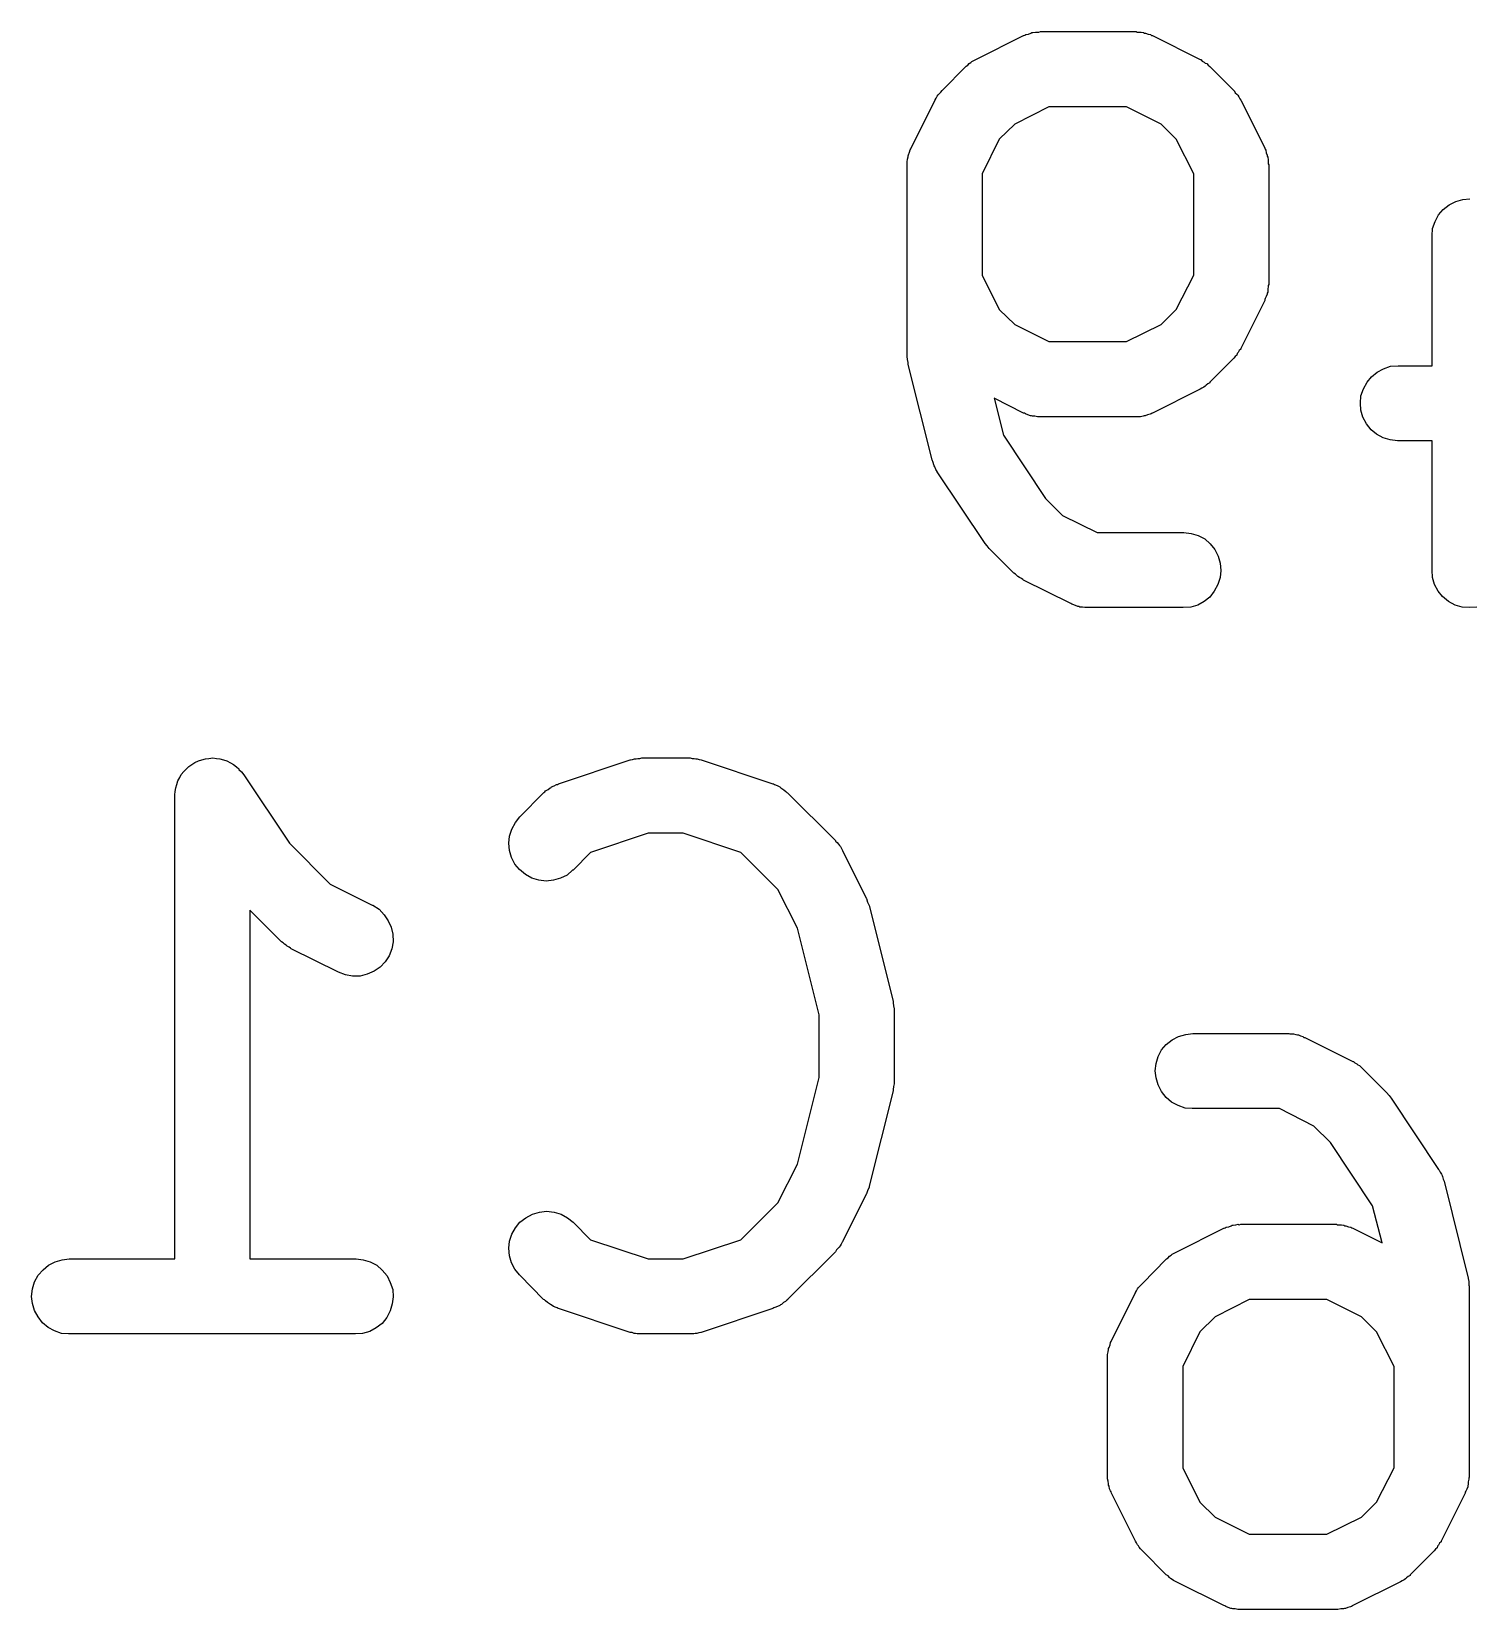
# Model space of a CAD drawing. Extents: x 112.9 to 160.3, y -137 to -94.4.
# Drawn here: x 136.965 to 139.836, y -105.577 to -102.427 of the extents above; entities that cross this region are included whole.
import ezdxf

# ---------------------------------------------------------------- set-up
doc = ezdxf.new("R2010")
doc.units = 0
doc.layers.add('BLACK', color=7, linetype='CONTINUOUS')

msp = doc.modelspace()

# ---------------------------------------------------------------- linework, layer by layer
at = {"layer": 'BLACK', "linetype": 'CONTINUOUS'}
for p, q in [((138.85, -102.483), (138.945, -102.435)), ((138.945, -102.435), (138.946, -102.435)), ((138.946, -102.435), (138.948, -102.434)), ((138.948, -102.434), (138.95, -102.433)), ((138.95, -102.433), (138.955, -102.432)), ((138.955, -102.432), (138.96, -102.43)), ((138.96, -102.43), (138.962, -102.429)), ((138.962, -102.429), (138.964, -102.429)), ((138.964, -102.429), (138.969, -102.428)), ((138.969, -102.428), (138.974, -102.428)), ((138.974, -102.428), (138.976, -102.428)), ((138.976, -102.428), (138.979, -102.427)), ((138.979, -102.427), (139.169, -102.427)), ((139.169, -102.427), (139.17, -102.427)), ((139.17, -102.427), (139.172, -102.428)), ((139.172, -102.428), (139.174, -102.428)), ((139.174, -102.428), (139.18, -102.428)), ((139.18, -102.428), (139.185, -102.429)), ((139.185, -102.429), (139.187, -102.43)), ((139.187, -102.43), (139.189, -102.43)), ((139.189, -102.43), (139.194, -102.432)), ((139.194, -102.432), (139.199, -102.433)), ((139.199, -102.433), (139.201, -102.435)), ((139.201, -102.435), (139.203, -102.435)), ((139.203, -102.435), (139.298, -102.483)), ((138.783, -102.545), (138.83, -102.497)), ((138.83, -102.497), (138.831, -102.496)), ((138.831, -102.496), (138.834, -102.494)), ((138.834, -102.494), (138.837, -102.491)), ((138.837, -102.491), (138.84, -102.489)), ((138.84, -102.489), (138.842, -102.487)), ((138.842, -102.487), (138.846, -102.485)), ((138.846, -102.485), (138.85, -102.483)), ((139.298, -102.483), (139.299, -102.483)), ((139.299, -102.483), (139.302, -102.486)), ((139.302, -102.486), (139.306, -102.488)), ((139.306, -102.488), (139.308, -102.49)), ((139.308, -102.49), (139.311, -102.491)), ((139.311, -102.491), (139.314, -102.494)), ((139.314, -102.494), (139.317, -102.497)), ((139.317, -102.497), (139.365, -102.545)), ((138.769, -102.563), (138.771, -102.56)), ((138.769, -102.564), (138.769, -102.563)), ((138.771, -102.56), (138.773, -102.556)), ((138.773, -102.556), (138.775, -102.553)), ((138.775, -102.553), (138.777, -102.551)), ((138.777, -102.551), (138.78, -102.548)), ((138.78, -102.548), (138.783, -102.545)), ((139.365, -102.545), (139.366, -102.545)), ((139.366, -102.545), (139.368, -102.549)), ((139.368, -102.549), (139.371, -102.552)), ((139.371, -102.552), (139.373, -102.554)), ((139.373, -102.554), (139.375, -102.557)), ((139.375, -102.557), (139.377, -102.561)), ((139.377, -102.561), (139.379, -102.564)), ((138.721, -102.659), (138.769, -102.564)), ((138.996, -102.577), (138.928, -102.612)), ((139.151, -102.577), (138.996, -102.577)), ((139.22, -102.612), (139.151, -102.577)), ((139.379, -102.564), (139.427, -102.659)), ((138.928, -102.612), (138.897, -102.642)), ((139.25, -102.642), (139.22, -102.612)), ((138.897, -102.642), (138.863, -102.711)), ((139.285, -102.711), (139.25, -102.642)), ((138.713, -102.687), (138.714, -102.682)), ((138.713, -102.69), (138.713, -102.687)), ((138.714, -102.682), (138.715, -102.677)), ((138.715, -102.675), (138.716, -102.673)), ((138.715, -102.677), (138.715, -102.675)), ((138.716, -102.673), (138.718, -102.668)), ((138.718, -102.668), (138.719, -102.663)), ((138.719, -102.663), (138.72, -102.661)), ((138.72, -102.661), (138.721, -102.659)), ((139.427, -102.659), (139.427, -102.66)), ((139.427, -102.66), (139.428, -102.662)), ((139.428, -102.662), (139.429, -102.664)), ((139.429, -102.664), (139.43, -102.669)), ((139.43, -102.669), (139.432, -102.674)), ((139.432, -102.674), (139.432, -102.676)), ((139.432, -102.676), (139.433, -102.678)), ((139.433, -102.678), (139.434, -102.683)), ((139.434, -102.683), (139.434, -102.688)), ((139.434, -102.688), (139.434, -102.691)), ((138.713, -102.692), (138.713, -102.69)), ((138.713, -102.693), (138.713, -102.692)), ((138.713, -103.074), (138.713, -102.693)), ((138.863, -102.711), (138.863, -102.913)), ((139.285, -102.913), (139.285, -102.711)), ((139.434, -102.691), (139.435, -102.693)), ((139.435, -102.693), (139.435, -102.931)), ((139.774, -102.793), (139.783, -102.782)), ((139.783, -102.782), (139.795, -102.773)), ((139.795, -102.773), (139.808, -102.766)), ((139.808, -102.766), (139.822, -102.762)), ((139.822, -102.762), (139.836, -102.761)), ((139.762, -102.82), (139.767, -102.806)), ((139.767, -102.806), (139.774, -102.793)), ((139.761, -102.835), (139.762, -102.82)), ((139.761, -102.836), (139.761, -102.835)), ((139.761, -103.094), (139.761, -102.836)), ((138.863, -102.913), (138.897, -102.982)), ((139.25, -102.982), (139.285, -102.913)), ((139.434, -102.936), (139.433, -102.941)), ((139.433, -102.941), (139.433, -102.947)), ((139.435, -102.932), (139.434, -102.934)), ((139.434, -102.934), (139.434, -102.936)), ((139.435, -102.931), (139.435, -102.932)), ((139.427, -102.964), (139.379, -103.06)), ((139.428, -102.96), (139.427, -102.962)), ((139.427, -102.962), (139.427, -102.964)), ((139.43, -102.956), (139.428, -102.96)), ((139.432, -102.951), (139.43, -102.956)), ((139.433, -102.947), (139.432, -102.949)), ((139.432, -102.949), (139.432, -102.951)), ((138.897, -102.982), (138.928, -103.012)), ((139.22, -103.012), (139.25, -102.982)), ((138.928, -103.012), (138.996, -103.046)), ((139.151, -103.046), (139.22, -103.012)), ((138.996, -103.046), (139.151, -103.046)), ((139.376, -103.064), (139.374, -103.068)), ((139.379, -103.061), (139.376, -103.064)), ((139.379, -103.06), (139.379, -103.061)), ((138.713, -103.075), (138.713, -103.074)), ((138.713, -103.076), (138.713, -103.075)), ((138.714, -103.082), (138.713, -103.076)), ((138.715, -103.088), (138.714, -103.082)), ((138.715, -103.09), (138.715, -103.088)), ((138.715, -103.091), (138.715, -103.09)), ((138.715, -103.092), (138.715, -103.091)), ((138.763, -103.282), (138.715, -103.092)), ((139.365, -103.079), (139.317, -103.127)), ((139.368, -103.076), (139.365, -103.079)), ((139.371, -103.073), (139.368, -103.076)), ((139.372, -103.07), (139.371, -103.073)), ((139.374, -103.068), (139.372, -103.07)), ((139.664, -103.1), (139.678, -103.095)), ((139.678, -103.095), (139.693, -103.094)), ((139.693, -103.094), (139.761, -103.094)), ((139.313, -103.13), (139.31, -103.133)), ((139.317, -103.128), (139.313, -103.13)), ((139.317, -103.127), (139.317, -103.128)), ((139.624, -103.14), (139.631, -103.127)), ((139.631, -103.127), (139.64, -103.116)), ((139.64, -103.116), (139.651, -103.107)), ((139.651, -103.107), (139.664, -103.1)), ((138.945, -103.189), (138.887, -103.159)), ((138.887, -103.159), (138.905, -103.233)), ((139.298, -103.141), (139.203, -103.189)), ((139.301, -103.139), (139.298, -103.141)), ((139.305, -103.137), (139.301, -103.139)), ((139.308, -103.135), (139.305, -103.137)), ((139.31, -103.133), (139.308, -103.135)), ((139.618, -103.169), (139.619, -103.154)), ((139.619, -103.154), (139.624, -103.14)), ((138.947, -103.189), (138.945, -103.189)), ((138.949, -103.19), (138.947, -103.189)), ((138.954, -103.192), (138.949, -103.19)), ((138.959, -103.194), (138.954, -103.192)), ((139.193, -103.192), (139.188, -103.194)), ((139.198, -103.191), (139.193, -103.192)), ((139.2, -103.19), (139.198, -103.191)), ((139.202, -103.189), (139.2, -103.19)), ((139.203, -103.189), (139.202, -103.189)), ((139.619, -103.183), (139.618, -103.169)), ((139.623, -103.197), (139.619, -103.183)), ((138.961, -103.194), (138.959, -103.194)), ((138.963, -103.195), (138.961, -103.194)), ((138.968, -103.195), (138.963, -103.195)), ((138.973, -103.196), (138.968, -103.195)), ((138.975, -103.196), (138.973, -103.196)), ((138.978, -103.196), (138.975, -103.196)), ((138.979, -103.196), (138.978, -103.196)), ((139.169, -103.196), (138.979, -103.196)), ((139.171, -103.196), (139.169, -103.196)), ((139.173, -103.196), (139.171, -103.196)), ((139.179, -103.196), (139.173, -103.196)), ((139.184, -103.195), (139.179, -103.196)), ((139.186, -103.194), (139.184, -103.195)), ((139.188, -103.194), (139.186, -103.194)), ((139.63, -103.21), (139.623, -103.197)), ((139.639, -103.222), (139.63, -103.21)), ((139.65, -103.231), (139.639, -103.222)), ((138.905, -103.233), (138.989, -103.359)), ((139.663, -103.238), (139.65, -103.231)), ((139.677, -103.242), (139.663, -103.238)), ((139.692, -103.244), (139.677, -103.242)), ((139.693, -103.244), (139.692, -103.244)), ((139.761, -103.244), (139.693, -103.244)), ((139.761, -103.502), (139.761, -103.244)), ((138.765, -103.287), (138.763, -103.282)), ((138.766, -103.292), (138.765, -103.287)), ((138.767, -103.294), (138.766, -103.292)), ((138.768, -103.296), (138.767, -103.294)), ((138.77, -103.301), (138.768, -103.296)), ((138.773, -103.305), (138.77, -103.301)), ((138.773, -103.306), (138.773, -103.305)), ((138.869, -103.449), (138.773, -103.306)), ((138.989, -103.359), (139.023, -103.393)), ((139.023, -103.393), (139.092, -103.427)), ((139.092, -103.427), (139.264, -103.427)), ((139.264, -103.427), (139.265, -103.427)), ((139.265, -103.427), (139.28, -103.429)), ((139.28, -103.429), (139.294, -103.433)), ((139.294, -103.433), (139.307, -103.44)), ((139.307, -103.44), (139.318, -103.45)), ((138.873, -103.454), (138.869, -103.449)), ((138.877, -103.459), (138.873, -103.454)), ((138.878, -103.46), (138.877, -103.459)), ((138.926, -103.508), (138.878, -103.46)), ((138.878, -103.46), (138.878, -103.46)), ((138.878, -103.46), (138.878, -103.46)), ((138.878, -103.46), (138.878, -103.46)), ((139.318, -103.45), (139.327, -103.461)), ((139.327, -103.461), (139.334, -103.474)), ((139.334, -103.474), (139.338, -103.488)), ((138.929, -103.51), (138.926, -103.508)), ((139.338, -103.488), (139.339, -103.503)), ((139.339, -103.503), (139.338, -103.517)), ((139.762, -103.517), (139.761, -103.502)), ((138.932, -103.513), (138.929, -103.51)), ((138.934, -103.515), (138.932, -103.513)), ((138.937, -103.517), (138.934, -103.515)), ((138.941, -103.519), (138.937, -103.517)), ((138.944, -103.521), (138.941, -103.519)), ((138.945, -103.522), (138.944, -103.521)), ((139.04, -103.569), (138.945, -103.522)), ((139.333, -103.531), (139.326, -103.544)), ((139.338, -103.517), (139.333, -103.531)), ((139.766, -103.531), (139.762, -103.517)), ((139.773, -103.544), (139.766, -103.531)), ((139.042, -103.57), (139.04, -103.569)), ((139.044, -103.571), (139.042, -103.57)), ((139.049, -103.573), (139.044, -103.571)), ((139.306, -103.565), (139.293, -103.572)), ((139.317, -103.556), (139.306, -103.565)), ((139.326, -103.544), (139.317, -103.556)), ((139.782, -103.555), (139.773, -103.544)), ((139.794, -103.565), (139.782, -103.555)), ((139.807, -103.572), (139.794, -103.565)), ((139.054, -103.575), (139.049, -103.573)), ((139.056, -103.575), (139.054, -103.575)), ((139.058, -103.576), (139.056, -103.575)), ((139.063, -103.576), (139.058, -103.576)), ((139.068, -103.577), (139.063, -103.576)), ((139.071, -103.577), (139.068, -103.577)), ((139.073, -103.577), (139.071, -103.577)), ((139.074, -103.577), (139.073, -103.577)), ((139.264, -103.577), (139.074, -103.577)), ((139.279, -103.576), (139.264, -103.577)), ((139.293, -103.572), (139.279, -103.576)), ((139.821, -103.576), (139.807, -103.572)), ((139.835, -103.577), (139.821, -103.576)), ((139.85, -103.576), (139.835, -103.577)), ((137.285, -103.89), (137.291, -103.886)), ((137.291, -103.886), (137.298, -103.883)), ((137.298, -103.883), (137.305, -103.881)), ((137.298, -103.883), (137.298, -103.883)), ((137.298, -103.883), (137.298, -103.883)), ((137.305, -103.881), (137.312, -103.879)), ((137.312, -103.879), (137.319, -103.878)), ((137.312, -103.879), (137.312, -103.879)), ((137.312, -103.879), (137.312, -103.879)), ((137.319, -103.878), (137.327, -103.877)), ((137.327, -103.877), (137.327, -103.877)), ((137.327, -103.877), (137.334, -103.878)), ((137.327, -103.877), (137.327, -103.877)), ((137.334, -103.878), (137.341, -103.879)), ((137.341, -103.879), (137.341, -103.879)), ((137.341, -103.879), (137.341, -103.879)), ((137.341, -103.879), (137.348, -103.881)), ((137.348, -103.881), (137.355, -103.883)), ((137.355, -103.883), (137.355, -103.883)), ((137.355, -103.883), (137.355, -103.883)), ((137.355, -103.883), (137.362, -103.887)), ((138.017, -103.929), (138.16, -103.881)), ((138.16, -103.881), (138.161, -103.881)), ((138.161, -103.881), (138.165, -103.88)), ((138.165, -103.88), (138.169, -103.879)), ((138.169, -103.879), (138.172, -103.879)), ((138.172, -103.879), (138.175, -103.878)), ((138.175, -103.878), (138.179, -103.878)), ((138.179, -103.878), (138.183, -103.877)), ((138.183, -103.877), (138.279, -103.877)), ((138.279, -103.877), (138.28, -103.877)), ((138.28, -103.877), (138.284, -103.878)), ((138.284, -103.878), (138.288, -103.878)), ((138.288, -103.878), (138.291, -103.879)), ((138.291, -103.879), (138.294, -103.879)), ((138.294, -103.879), (138.298, -103.88)), ((138.298, -103.88), (138.302, -103.881)), ((138.302, -103.881), (138.445, -103.929)), ((137.257, -103.923), (137.261, -103.916)), ((137.261, -103.916), (137.264, -103.91)), ((137.264, -103.91), (137.269, -103.904)), ((137.264, -103.91), (137.264, -103.91)), ((137.264, -103.91), (137.264, -103.91)), ((137.269, -103.904), (137.274, -103.899)), ((137.274, -103.899), (137.279, -103.894)), ((137.274, -103.899), (137.274, -103.899)), ((137.274, -103.899), (137.274, -103.899)), ((137.279, -103.894), (137.285, -103.89)), ((137.285, -103.89), (137.285, -103.89)), ((137.285, -103.89), (137.285, -103.89)), ((137.362, -103.887), (137.368, -103.89)), ((137.368, -103.89), (137.368, -103.89)), ((137.368, -103.89), (137.368, -103.89)), ((137.368, -103.89), (137.374, -103.895)), ((137.374, -103.895), (137.379, -103.899)), ((137.379, -103.899), (137.379, -103.899)), ((137.379, -103.899), (137.379, -103.9)), ((137.379, -103.9), (137.384, -103.905)), ((137.384, -103.905), (137.389, -103.911)), ((137.389, -103.911), (137.48, -104.047)), ((137.251, -103.951), (137.252, -103.944)), ((137.252, -103.944), (137.253, -103.937)), ((137.253, -103.937), (137.255, -103.93)), ((137.253, -103.937), (137.253, -103.937)), ((137.253, -103.937), (137.253, -103.937)), ((137.255, -103.93), (137.257, -103.923)), ((137.257, -103.923), (137.257, -103.923)), ((137.257, -103.923), (137.257, -103.923)), ((137.94, -103.995), (137.987, -103.947)), ((137.987, -103.947), (137.988, -103.946)), ((137.988, -103.946), (137.99, -103.945)), ((137.99, -103.945), (137.991, -103.943)), ((137.991, -103.943), (137.996, -103.94)), ((137.996, -103.94), (138, -103.937)), ((138, -103.937), (138.002, -103.936)), ((138.002, -103.936), (138.003, -103.935)), ((138.003, -103.935), (138.008, -103.933)), ((138.008, -103.933), (138.013, -103.93)), ((138.013, -103.93), (138.015, -103.93)), ((138.015, -103.93), (138.017, -103.929)), ((138.445, -103.929), (138.446, -103.929)), ((138.446, -103.929), (138.448, -103.93)), ((138.448, -103.93), (138.45, -103.931)), ((138.45, -103.931), (138.455, -103.933)), ((138.455, -103.933), (138.459, -103.935)), ((138.459, -103.935), (138.461, -103.937)), ((138.461, -103.937), (138.463, -103.938)), ((138.463, -103.938), (138.467, -103.941)), ((138.467, -103.941), (138.471, -103.944)), ((138.471, -103.944), (138.473, -103.946)), ((138.473, -103.946), (138.474, -103.947)), ((138.474, -103.947), (138.57, -104.042)), ((137.251, -103.952), (137.251, -103.951)), ((137.251, -103.951), (137.251, -103.951)), ((137.251, -103.951), (137.251, -103.951)), ((137.251, -103.951), (137.251, -103.951)), ((137.251, -104.877), (137.251, -103.952)), ((137.924, -104.019), (137.931, -104.006)), ((137.931, -104.006), (137.94, -103.995)), ((137.918, -104.047), (137.919, -104.033)), ((137.919, -104.033), (137.924, -104.019)), ((138.196, -104.027), (138.081, -104.066)), ((138.266, -104.027), (138.196, -104.027)), ((138.381, -104.066), (138.266, -104.027)), ((138.57, -104.042), (138.57, -104.043)), ((138.57, -104.043), (138.573, -104.046)), ((137.48, -104.047), (137.561, -104.129)), ((137.919, -104.062), (137.918, -104.047)), ((137.923, -104.076), (137.919, -104.062)), ((138.081, -104.066), (138.046, -104.101)), ((138.455, -104.14), (138.381, -104.066)), ((138.573, -104.046), (138.576, -104.049)), ((138.576, -104.049), (138.578, -104.052)), ((138.578, -104.052), (138.58, -104.054)), ((138.58, -104.054), (138.582, -104.058)), ((138.582, -104.058), (138.584, -104.062)), ((138.584, -104.062), (138.631, -104.157)), ((137.93, -104.089), (137.923, -104.076)), ((137.939, -104.1), (137.93, -104.089)), ((137.951, -104.11), (137.939, -104.1)), ((138.045, -104.101), (138.034, -104.111)), ((138.046, -104.101), (138.045, -104.101)), ((137.561, -104.129), (137.645, -104.171)), ((137.964, -104.117), (137.951, -104.11)), ((137.978, -104.121), (137.964, -104.117)), ((137.992, -104.123), (137.978, -104.121)), ((138.007, -104.121), (137.992, -104.123)), ((138.021, -104.117), (138.007, -104.121)), ((138.034, -104.111), (138.021, -104.117)), ((138.494, -104.217), (138.455, -104.14)), ((138.631, -104.157), (138.632, -104.158)), ((138.632, -104.158), (138.632, -104.158)), ((138.632, -104.158), (138.632, -104.158)), ((138.632, -104.158), (138.634, -104.165)), ((138.634, -104.165), (138.637, -104.172)), ((137.464, -104.244), (137.401, -104.181)), ((137.401, -104.181), (137.401, -104.877)), ((137.645, -104.171), (137.646, -104.171)), ((137.646, -104.171), (137.659, -104.179)), ((137.659, -104.179), (137.669, -104.19)), ((137.669, -104.19), (137.677, -104.202)), ((138.637, -104.172), (138.637, -104.172)), ((138.637, -104.172), (138.637, -104.172)), ((138.637, -104.172), (138.685, -104.363)), ((137.677, -104.202), (137.683, -104.215)), ((137.683, -104.215), (137.686, -104.229)), ((137.686, -104.229), (137.687, -104.244)), ((138.537, -104.39), (138.494, -104.217)), ((137.467, -104.246), (137.464, -104.244)), ((137.47, -104.249), (137.467, -104.246)), ((137.473, -104.251), (137.47, -104.249)), ((137.475, -104.253), (137.473, -104.251)), ((137.479, -104.255), (137.475, -104.253)), ((137.482, -104.257), (137.479, -104.255)), ((137.483, -104.258), (137.482, -104.257)), ((137.578, -104.305), (137.483, -104.258)), ((137.684, -104.258), (137.679, -104.272)), ((137.687, -104.244), (137.684, -104.258)), ((137.661, -104.295), (137.649, -104.303)), ((137.671, -104.284), (137.661, -104.295)), ((137.679, -104.272), (137.671, -104.284)), ((137.592, -104.31), (137.578, -104.305)), ((137.606, -104.313), (137.592, -104.31)), ((137.621, -104.313), (137.606, -104.313)), ((137.635, -104.309), (137.621, -104.313)), ((137.649, -104.303), (137.635, -104.309)), ((138.537, -104.515), (138.537, -104.39)), ((138.685, -104.363), (138.685, -104.364)), ((138.685, -104.364), (138.685, -104.365)), ((138.685, -104.365), (138.685, -104.366)), ((138.685, -104.366), (138.686, -104.372)), ((138.686, -104.372), (138.687, -104.378)), ((138.687, -104.378), (138.687, -104.38)), ((138.687, -104.38), (138.687, -104.381)), ((138.687, -104.381), (138.687, -104.524)), ((139.221, -104.46), (139.23, -104.449)), ((139.23, -104.449), (139.242, -104.44)), ((139.242, -104.44), (139.255, -104.433)), ((139.255, -104.433), (139.269, -104.429)), ((139.269, -104.429), (139.283, -104.427)), ((139.283, -104.427), (139.474, -104.427)), ((139.474, -104.427), (139.475, -104.427)), ((139.475, -104.427), (139.477, -104.428)), ((139.477, -104.428), (139.479, -104.428)), ((139.479, -104.428), (139.484, -104.428)), ((139.484, -104.428), (139.489, -104.429)), ((139.489, -104.429), (139.492, -104.43)), ((139.492, -104.43), (139.494, -104.43)), ((139.494, -104.43), (139.498, -104.432)), ((139.498, -104.432), (139.503, -104.433)), ((139.503, -104.433), (139.505, -104.435)), ((139.505, -104.435), (139.507, -104.435)), ((139.507, -104.435), (139.603, -104.483)), ((139.21, -104.487), (139.214, -104.473)), ((139.214, -104.473), (139.221, -104.46)), ((139.603, -104.483), (139.604, -104.483)), ((139.604, -104.483), (139.607, -104.486)), ((138.494, -104.688), (138.537, -104.515)), ((139.208, -104.502), (139.21, -104.487)), ((139.21, -104.516), (139.208, -104.502)), ((139.214, -104.53), (139.21, -104.516)), ((139.607, -104.486), (139.611, -104.488)), ((139.611, -104.488), (139.613, -104.49)), ((139.613, -104.49), (139.616, -104.491)), ((139.616, -104.491), (139.619, -104.494)), ((139.619, -104.494), (139.622, -104.497)), ((139.622, -104.497), (139.67, -104.545)), ((138.685, -104.542), (138.637, -104.732)), ((138.686, -104.533), (138.685, -104.539)), ((138.685, -104.539), (138.685, -104.541)), ((138.685, -104.541), (138.685, -104.542)), ((138.687, -104.528), (138.686, -104.533)), ((138.687, -104.524), (138.687, -104.525)), ((138.687, -104.525), (138.687, -104.526)), ((138.687, -104.526), (138.687, -104.528)), ((139.221, -104.543), (139.214, -104.53)), ((139.23, -104.555), (139.221, -104.543)), ((139.67, -104.545), (139.67, -104.545)), ((139.67, -104.545), (139.67, -104.545)), ((139.67, -104.545), (139.67, -104.545)), ((139.67, -104.545), (139.67, -104.545)), ((139.67, -104.545), (139.675, -104.551)), ((139.241, -104.564), (139.23, -104.555)), ((139.254, -104.571), (139.241, -104.564)), ((139.268, -104.576), (139.254, -104.571)), ((139.282, -104.577), (139.268, -104.576)), ((139.283, -104.577), (139.282, -104.577)), ((139.456, -104.577), (139.283, -104.577)), ((139.525, -104.612), (139.456, -104.577)), ((139.675, -104.551), (139.679, -104.556)), ((139.679, -104.556), (139.774, -104.699)), ((139.558, -104.645), (139.525, -104.612)), ((139.642, -104.771), (139.558, -104.645)), ((138.455, -104.765), (138.494, -104.688)), ((139.774, -104.699), (139.775, -104.7)), ((139.775, -104.7), (139.777, -104.704)), ((139.777, -104.704), (139.78, -104.708)), ((138.637, -104.734), (138.634, -104.741)), ((138.637, -104.732), (138.637, -104.733)), ((138.637, -104.733), (138.637, -104.734)), ((138.637, -104.734), (138.637, -104.734)), ((139.78, -104.708), (139.781, -104.711)), ((139.781, -104.711), (139.782, -104.713)), ((139.782, -104.713), (139.783, -104.718)), ((139.783, -104.718), (139.785, -104.722)), ((139.785, -104.722), (139.832, -104.913)), ((138.381, -104.839), (138.455, -104.765)), ((138.631, -104.748), (138.584, -104.843)), ((138.632, -104.747), (138.631, -104.748)), ((138.631, -104.748), (138.631, -104.748)), ((138.634, -104.741), (138.632, -104.747)), ((137.94, -104.804), (137.952, -104.795)), ((137.952, -104.795), (137.965, -104.788)), ((137.965, -104.788), (137.979, -104.784)), ((137.979, -104.784), (137.993, -104.782)), ((137.993, -104.782), (138.008, -104.784)), ((138.008, -104.784), (138.022, -104.788)), ((138.022, -104.788), (138.035, -104.795)), ((138.035, -104.795), (138.046, -104.804)), ((139.661, -104.845), (139.642, -104.771)), ((137.919, -104.842), (137.924, -104.828)), ((137.924, -104.828), (137.931, -104.815)), ((137.931, -104.815), (137.94, -104.804)), ((138.046, -104.804), (138.081, -104.839)), ((139.25, -104.864), (139.345, -104.816)), ((139.345, -104.816), (139.346, -104.816)), ((139.346, -104.816), (139.348, -104.815)), ((139.348, -104.815), (139.35, -104.814)), ((139.35, -104.814), (139.355, -104.813)), ((139.355, -104.813), (139.36, -104.811)), ((139.36, -104.811), (139.362, -104.81)), ((139.362, -104.81), (139.364, -104.81)), ((139.364, -104.81), (139.369, -104.809)), ((139.369, -104.809), (139.374, -104.808)), ((139.374, -104.808), (139.376, -104.809)), ((139.376, -104.809), (139.379, -104.808)), ((139.379, -104.808), (139.569, -104.808)), ((139.569, -104.808), (139.57, -104.808)), ((139.57, -104.808), (139.572, -104.809)), ((139.572, -104.809), (139.574, -104.809)), ((139.574, -104.809), (139.58, -104.809)), ((139.58, -104.809), (139.585, -104.81)), ((139.585, -104.81), (139.587, -104.811)), ((139.587, -104.811), (139.589, -104.811)), ((139.589, -104.811), (139.594, -104.813)), ((139.594, -104.813), (139.599, -104.814)), ((139.599, -104.814), (139.601, -104.815)), ((139.601, -104.815), (139.603, -104.816)), ((139.603, -104.816), (139.661, -104.845)), ((137.918, -104.856), (137.919, -104.842)), ((137.919, -104.871), (137.918, -104.856)), ((138.081, -104.839), (138.196, -104.877)), ((138.266, -104.877), (138.381, -104.839)), ((138.57, -104.863), (138.474, -104.958)), ((138.572, -104.859), (138.57, -104.863)), ((138.575, -104.856), (138.572, -104.859)), ((138.577, -104.854), (138.575, -104.856)), ((138.579, -104.851), (138.577, -104.854)), ((138.581, -104.848), (138.579, -104.851)), ((138.583, -104.844), (138.581, -104.848)), ((138.584, -104.843), (138.583, -104.844)), ((136.988, -104.899), (136.999, -104.89)), ((136.999, -104.89), (137.012, -104.883)), ((137.012, -104.883), (137.026, -104.879)), ((137.026, -104.879), (137.04, -104.877)), ((137.04, -104.877), (137.251, -104.877)), ((137.401, -104.877), (137.612, -104.877)), ((137.612, -104.877), (137.613, -104.877)), ((137.613, -104.877), (137.627, -104.879)), ((137.627, -104.879), (137.641, -104.883)), ((137.641, -104.883), (137.654, -104.89)), ((137.654, -104.89), (137.665, -104.9)), ((137.923, -104.885), (137.919, -104.871)), ((137.93, -104.898), (137.923, -104.885)), ((138.196, -104.877), (138.266, -104.877)), ((139.183, -104.926), (139.23, -104.878)), ((139.23, -104.878), (139.231, -104.877)), ((139.231, -104.877), (139.234, -104.875)), ((139.234, -104.875), (139.237, -104.872)), ((139.237, -104.872), (139.24, -104.87)), ((139.24, -104.87), (139.242, -104.868)), ((139.242, -104.868), (139.246, -104.866)), ((139.246, -104.866), (139.25, -104.864)), ((136.967, -104.937), (136.971, -104.923)), ((136.971, -104.923), (136.978, -104.91)), ((136.978, -104.91), (136.988, -104.899)), ((137.665, -104.9), (137.675, -104.911)), ((137.675, -104.911), (137.681, -104.924)), ((137.681, -104.924), (137.686, -104.938)), ((137.939, -104.909), (137.93, -104.898)), ((137.94, -104.91), (137.939, -104.909)), ((137.987, -104.958), (137.94, -104.91)), ((139.18, -104.929), (139.183, -104.926)), ((139.832, -104.913), (139.833, -104.914)), ((139.833, -104.914), (139.833, -104.915)), ((139.833, -104.915), (139.833, -104.916)), ((139.833, -104.916), (139.834, -104.922)), ((139.834, -104.922), (139.834, -104.928)), ((136.965, -104.952), (136.967, -104.937)), ((136.967, -104.966), (136.965, -104.952)), ((137.687, -104.953), (137.685, -104.967)), ((137.686, -104.938), (137.687, -104.953)), ((139.121, -105.04), (139.169, -104.945)), ((139.169, -104.944), (139.171, -104.941)), ((139.169, -104.945), (139.169, -104.944)), ((139.171, -104.941), (139.173, -104.937)), ((139.173, -104.937), (139.175, -104.934)), ((139.175, -104.934), (139.177, -104.932)), ((139.177, -104.932), (139.18, -104.929)), ((139.834, -104.928), (139.834, -104.93)), ((139.834, -104.93), (139.835, -104.931)), ((139.835, -104.931), (139.835, -105.312)), ((136.971, -104.98), (136.967, -104.966)), ((136.978, -104.993), (136.971, -104.98)), ((137.681, -104.981), (137.674, -104.994)), ((137.685, -104.967), (137.681, -104.981)), ((137.989, -104.959), (137.987, -104.958)), ((137.991, -104.961), (137.989, -104.959)), ((137.995, -104.964), (137.991, -104.961)), ((137.999, -104.967), (137.995, -104.964)), ((138.001, -104.968), (137.999, -104.967)), ((138.002, -104.969), (138.001, -104.968)), ((138.007, -104.972), (138.002, -104.969)), ((138.012, -104.974), (138.007, -104.972)), ((138.014, -104.975), (138.012, -104.974)), ((138.016, -104.976), (138.014, -104.975)), ((138.017, -104.976), (138.016, -104.976)), ((138.16, -105.024), (138.017, -104.976)), ((138.445, -104.976), (138.302, -105.024)), ((138.447, -104.975), (138.445, -104.976)), ((138.449, -104.974), (138.447, -104.975)), ((138.454, -104.972), (138.449, -104.974)), ((138.459, -104.97), (138.454, -104.972)), ((138.46, -104.969), (138.459, -104.97)), ((138.462, -104.968), (138.46, -104.969)), ((138.466, -104.964), (138.462, -104.968)), ((138.47, -104.962), (138.466, -104.964)), ((138.472, -104.96), (138.47, -104.962)), ((138.474, -104.959), (138.472, -104.96)), ((138.474, -104.958), (138.474, -104.959)), ((139.396, -104.958), (139.328, -104.993)), ((139.551, -104.958), (139.396, -104.958)), ((139.62, -104.993), (139.551, -104.958)), ((136.987, -105.005), (136.978, -104.993)), ((136.998, -105.014), (136.987, -105.005)), ((137.011, -105.021), (136.998, -105.014)), ((137.653, -105.015), (137.64, -105.022)), ((137.665, -105.006), (137.653, -105.015)), ((137.674, -104.994), (137.665, -105.006)), ((139.328, -104.993), (139.297, -105.023)), ((139.65, -105.023), (139.62, -104.993)), ((137.025, -105.026), (137.011, -105.021)), ((137.039, -105.027), (137.025, -105.026)), ((137.04, -105.027), (137.039, -105.027)), ((137.612, -105.027), (137.04, -105.027)), ((137.626, -105.026), (137.612, -105.027)), ((137.64, -105.022), (137.626, -105.026)), ((138.164, -105.024), (138.16, -105.024)), ((138.168, -105.026), (138.164, -105.024)), ((138.171, -105.026), (138.168, -105.026)), ((138.174, -105.027), (138.171, -105.026)), ((138.178, -105.027), (138.174, -105.027)), ((138.182, -105.027), (138.178, -105.027)), ((138.183, -105.027), (138.182, -105.027)), ((138.279, -105.027), (138.183, -105.027)), ((138.283, -105.027), (138.279, -105.027)), ((138.287, -105.027), (138.283, -105.027)), ((138.29, -105.026), (138.287, -105.027)), ((138.293, -105.026), (138.29, -105.026)), ((138.297, -105.025), (138.293, -105.026)), ((138.301, -105.024), (138.297, -105.025)), ((138.302, -105.024), (138.301, -105.024)), ((139.116, -105.054), (139.118, -105.049)), ((139.118, -105.049), (139.119, -105.044)), ((139.119, -105.044), (139.12, -105.042)), ((139.12, -105.042), (139.121, -105.04)), ((139.297, -105.023), (139.263, -105.092)), ((139.685, -105.092), (139.65, -105.023)), ((139.113, -105.068), (139.114, -105.063)), ((139.113, -105.071), (139.113, -105.068)), ((139.113, -105.073), (139.113, -105.071)), ((139.113, -105.074), (139.113, -105.073)), ((139.113, -105.312), (139.113, -105.074)), ((139.114, -105.063), (139.115, -105.058)), ((139.115, -105.056), (139.116, -105.054)), ((139.115, -105.058), (139.115, -105.056)), ((139.263, -105.092), (139.263, -105.294)), ((139.685, -105.294), (139.685, -105.092)), ((139.263, -105.294), (139.297, -105.363)), ((139.65, -105.363), (139.685, -105.294)), ((139.113, -105.314), (139.113, -105.312)), ((139.113, -105.316), (139.113, -105.314)), ((139.114, -105.321), (139.113, -105.316)), ((139.115, -105.326), (139.114, -105.321)), ((139.115, -105.329), (139.115, -105.326)), ((139.116, -105.331), (139.115, -105.329)), ((139.117, -105.336), (139.116, -105.331)), ((139.832, -105.332), (139.83, -105.337)), ((139.833, -105.327), (139.832, -105.33)), ((139.832, -105.33), (139.832, -105.332)), ((139.834, -105.317), (139.833, -105.322)), ((139.833, -105.322), (139.833, -105.327)), ((139.835, -105.313), (139.834, -105.315)), ((139.834, -105.315), (139.834, -105.317)), ((139.835, -105.312), (139.835, -105.313)), ((139.119, -105.34), (139.117, -105.336)), ((139.12, -105.342), (139.119, -105.34)), ((139.121, -105.345), (139.12, -105.342)), ((139.169, -105.441), (139.121, -105.345)), ((139.121, -105.345), (139.121, -105.345)), ((139.297, -105.363), (139.328, -105.393)), ((139.62, -105.393), (139.65, -105.363)), ((139.827, -105.345), (139.779, -105.441)), ((139.828, -105.341), (139.827, -105.343)), ((139.827, -105.343), (139.827, -105.345)), ((139.83, -105.337), (139.828, -105.341)), ((139.328, -105.393), (139.396, -105.427)), ((139.551, -105.427), (139.62, -105.393)), ((139.396, -105.427), (139.551, -105.427)), ((139.171, -105.444), (139.169, -105.441)), ((139.173, -105.448), (139.171, -105.444)), ((139.175, -105.45), (139.173, -105.448)), ((139.176, -105.453), (139.175, -105.45)), ((139.179, -105.456), (139.176, -105.453)), ((139.182, -105.459), (139.179, -105.456)), ((139.183, -105.46), (139.182, -105.459)), ((139.23, -105.508), (139.183, -105.46)), ((139.765, -105.46), (139.717, -105.508)), ((139.768, -105.457), (139.765, -105.46)), ((139.771, -105.454), (139.768, -105.457)), ((139.772, -105.451), (139.771, -105.454)), ((139.774, -105.449), (139.772, -105.451)), ((139.776, -105.445), (139.774, -105.449)), ((139.779, -105.442), (139.776, -105.445)), ((139.779, -105.441), (139.779, -105.442)), ((139.234, -105.51), (139.23, -105.508)), ((139.237, -105.513), (139.234, -105.51)), ((139.239, -105.515), (139.237, -105.513)), ((139.242, -105.517), (139.239, -105.515)), ((139.245, -105.519), (139.242, -105.517)), ((139.249, -105.521), (139.245, -105.519)), ((139.25, -105.522), (139.249, -105.521)), ((139.345, -105.569), (139.25, -105.522)), ((139.698, -105.522), (139.603, -105.569)), ((139.701, -105.52), (139.698, -105.522)), ((139.705, -105.518), (139.701, -105.52)), ((139.708, -105.516), (139.705, -105.518)), ((139.71, -105.514), (139.708, -105.516)), ((139.713, -105.511), (139.71, -105.514)), ((139.717, -105.509), (139.713, -105.511)), ((139.717, -105.508), (139.717, -105.509)), ((139.347, -105.57), (139.345, -105.569)), ((139.349, -105.571), (139.347, -105.57)), ((139.354, -105.573), (139.349, -105.571)), ((139.359, -105.575), (139.354, -105.573)), ((139.361, -105.575), (139.359, -105.575)), ((139.363, -105.576), (139.361, -105.575)), ((139.368, -105.576), (139.363, -105.576)), ((139.373, -105.577), (139.368, -105.576)), ((139.375, -105.577), (139.373, -105.577)), ((139.378, -105.577), (139.375, -105.577)), ((139.379, -105.577), (139.378, -105.577)), ((139.569, -105.577), (139.379, -105.577)), ((139.571, -105.577), (139.569, -105.577)), ((139.573, -105.577), (139.571, -105.577)), ((139.579, -105.576), (139.573, -105.577)), ((139.584, -105.576), (139.579, -105.576)), ((139.586, -105.575), (139.584, -105.576)), ((139.588, -105.575), (139.586, -105.575)), ((139.593, -105.573), (139.588, -105.575)), ((139.598, -105.572), (139.593, -105.573)), ((139.6, -105.571), (139.598, -105.572)), ((139.602, -105.57), (139.6, -105.571)), ((139.603, -105.569), (139.602, -105.57))]:
    msp.add_line(p, q, dxfattribs=at)

doc.saveas('drawing.dxf')
